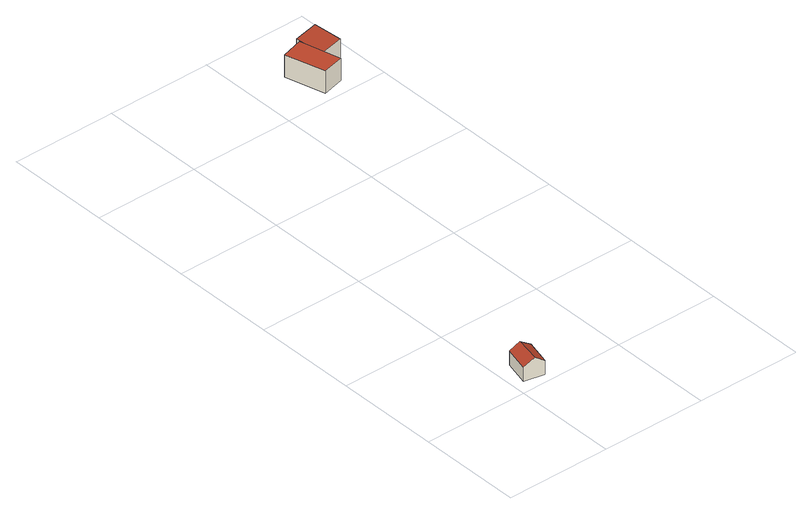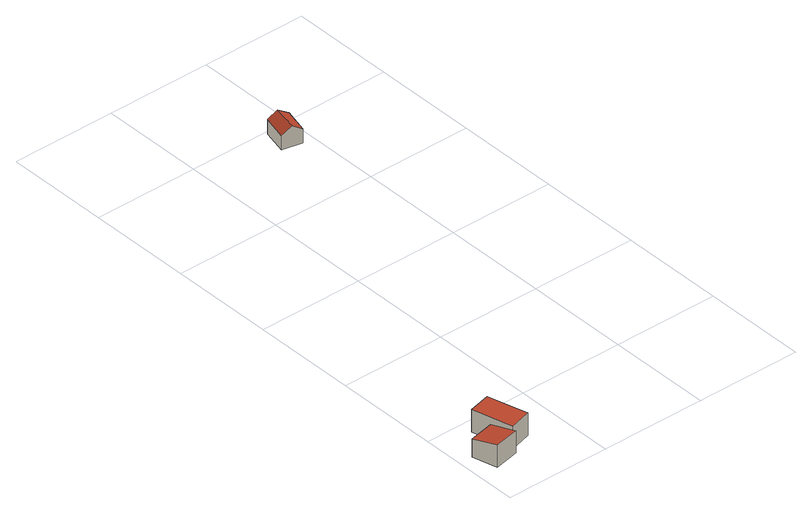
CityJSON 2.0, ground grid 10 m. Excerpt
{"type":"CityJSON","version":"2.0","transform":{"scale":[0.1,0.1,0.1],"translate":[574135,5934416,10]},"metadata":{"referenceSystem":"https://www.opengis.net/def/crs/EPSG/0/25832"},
"CityObjects":{
"building1":{"type":"Building","attributes":{"Grundfläche 2D":"4.807968","Grundhöhe NN":"11.191"},"geometry":[{"type":"Solid","lod":"3","boundaries":[[[[0,1,2,3]],[[4,1,0,5]],[[3,2,6,7]],[[5,0,3,7,8]],[[4,5,8,9]],[[6,2,1,4,9]],[[8,7,6,9]]]],"semantics":{"surfaces":[{"type":"RoofSurface"},{"type":"WallSurface"},{"type":"GroundSurface"}],"values":[[0,0,1,1,1,1,2]]}}]},
"building2":{"type":"Building","attributes":{"Grundfläche 2D":"8.375996","Grundhöhe NN":"10.980"},"geometry":[{"type":"Solid","lod":"3","boundaries":[[[[10,11,12,13]],[[14,15,13,12]],[[15,16,10,13]],[[16,17,11,10]],[[17,14,12,11]],[[17,16,15,14]]]],"semantics":{"surfaces":[{"type":"RoofSurface"},{"type":"WallSurface"},{"type":"GroundSurface"}],"values":[[0,1,1,1,1,2]]}}]},
"building3":{"type":"Building","attributes":{"Grundfläche 2D":"6.088000","Grundhöhe NN":"10.894"},"geometry":[{"type":"Solid","lod":"3","boundaries":[[[[18,19,20,21]],[[22,23,21,20]],[[23,24,18,21]],[[24,25,19,18]],[[25,22,20,19]],[[25,24,23,22]]]],"semantics":{"surfaces":[{"type":"RoofSurface"},{"type":"WallSurface"},{"type":"GroundSurface"}],"values":[[0,1,1,1,1,2]]}}]}
},
"vertices":[
[18,7,32],[23,31,32],[14,33,26],[8,9,26],[33,29,26],[27,5,26],[14,33,12],[8,9,12],[27,5,12],[33,29,12],
[166,413,32],[156,452,32],[135,446,32],[145,408,32],[135,446,10],[145,408,10],[166,413,10],[156,452,10],
[187,438,27],[181,462,31],[157,457,31],[163,433,27],[157,457,9],[163,433,9],[187,438,9],[181,462,9]
]}
